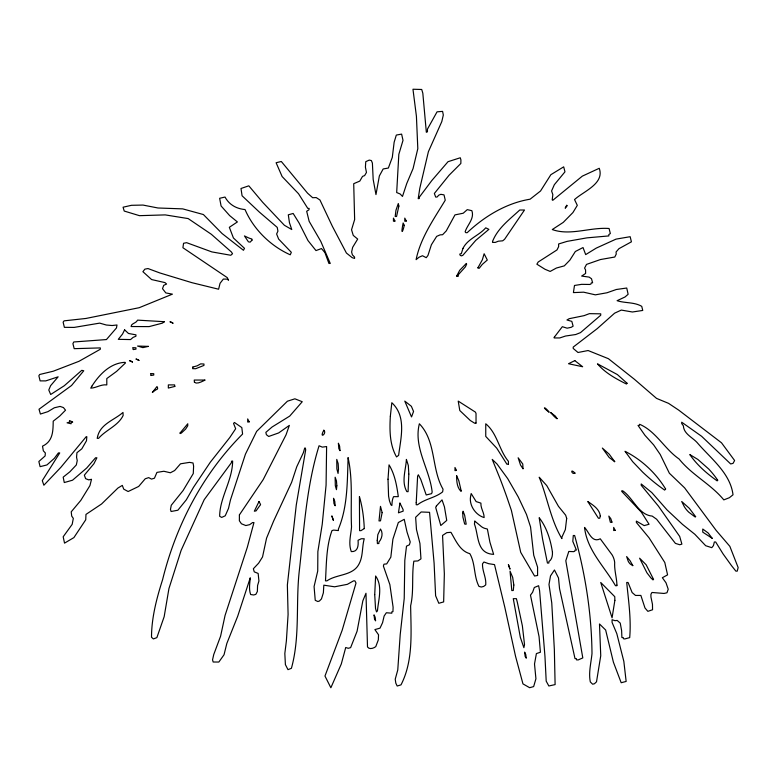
<?xml version="1.0" encoding="UTF-8"?>
<svg xmlns="http://www.w3.org/2000/svg" width="777" height="777" viewBox="0 0 777 777"><rect width="100%" height="100%" fill="white"/><g stroke="black" fill="none" stroke-linecap="round" stroke-linejoin="round"><path stroke-width="1.17" d="M239.394 514.898L239.374 520.784L241.443 523.776L245.823 525.553L249.66 524.66L252.603 522.562L253.953 522.562L247.339 547.212L225.068 615.442L220.6 636.178L213.733 654.564L212.548 659.867L213.17 662.004L218.842 662.043L224.029 654.768L226.835 643.453L237.704 616.219L250.272 577.806C249.854 583.323 248.669 588.937 250.631 594.512L253.671 594.978L255.827 594.376L257.362 591.501L257.575 585.576L258.926 581.002L258.158 573.445L254.254 571.862L253.36 568.745L258.634 563.17L262.529 556.963L266.56 538.17L273.572 521.173L291.628 482.323L296.746 466.792L303.389 452.651L304.691 448.067L305.361 448.067L305.682 449.864L296.29 504.895L287.364 584.974L288.092 614.442L286.383 640.889L284.829 653.476L285.402 664.636L287.985 669.657L291.414 668.307C300.145 636.742 295.716 603.826 299.194 571.678C304.069 529.477 306.361 486.577 319.065 445.765L322.3 447.125L326.612 446.552L326.078 485.101L322.232 524.281L317.861 551.602L317.725 571.046L314.083 586.548L315.239 600.31L317.832 601.515L319.386 601.048L321.474 598.892L323.378 592.793L323.815 585.178L334.615 586.8L347.358 584.333L353.564 580.856L354.914 580.856L356.012 583.061L342.171 630.254L324.971 676.039L330.866 687.762L341.297 663.985L345.726 647.503L348.242 648.3L350.621 647.639L357.08 631.235L362.83 600.864L365.986 593.259L367.502 646.959C369.328 649.805 373.62 648.319 375.777 646.61L378.321 639.889L378.535 634.79L374.893 629.584L380.011 628.156L382.575 622.659L384.129 616.035L386.354 612.752L391.822 613.189L391.822 611.839L392.948 611.625L393.104 607.216L389.869 584.625L383.391 566.054L383.945 564.18L386.684 563.908L390.831 557.148L392.9 539.209L398.329 522.523L404.234 519.318L407.051 532.148L410.237 541.957L409.392 544.803L406.507 546.134L404.807 560.382L404.225 598.494L400.223 634.488L397.766 669.959L395.231 679.195L395.814 683.158L397.193 686.023L401 684.867C413.451 660.683 411.004 632.225 410.635 605.788C414.044 591.103 411.548 575.903 413.84 561.179L417.919 560.936L420.959 558.867L419.939 543.482L416.472 529.477L415.637 517.288L421.163 511.975L429.555 512.315L434.1 563.16L435.615 595.765L438.811 603.282L443.648 601.913L444.347 573.863L442.56 535.431L446.794 532.653L450.932 532.303C455.691 540.277 459.984 551.068 469.832 553.661C475.553 563.548 473.611 576.058 478.953 586.373L481.264 587.023L483.634 586.46L485.732 584.877C486.402 577.583 482.177 571.037 482.507 563.83L483.935 562.014L488.655 563.684L494.512 564.607L504.807 607.264L515.539 656.254L522.96 683.886L529.652 687.703L533.653 686.586L535.926 678.758L534.508 663.995L536.392 653.583L540.413 652.243L539.063 636.635L530.477 595.133L532.604 592.288L534.304 587.509L538.626 585.712L539.597 590.714L544.968 656.487L546.202 681.157L548.844 685.984L555.108 684.595L554.351 649.523L551.757 602.923L548.989 584.469L550.504 575.912L554.457 569.988L558.498 577.952L559.537 588.626L574.999 658.585L576.34 658.585L576.437 659.828L578.156 659.945L582.799 657.905L565.811 560.741L568.793 551.456L573.611 551.651L574.825 551.184L575.067 550.087L576.408 550.087L572.804 541.384L573.29 535.508L574.63 535.508C585.372 574.018 591.588 613.558 591.996 653.554C591.083 662.966 588.412 672.484 590.316 681.934L592.618 684.197L594.415 683.77L596.513 681.808L600.747 655.73L599.485 623.95L605.652 630.03L613.393 662.15L621.182 682.73L626.145 681.439L623.844 661.421L616.802 633.624L612.072 622.406L612.072 619.725L615.025 620.677L617.171 620.434L620.24 623.115L621.619 630.613L621.901 637.538L623.241 637.538L623.407 638.713L624.825 638.947L629.691 637.606C631.303 619.084 628.476 600.65 626.718 582.478L628.059 582.478L632.128 592.54L635.499 595.435L640.87 595.435L644.978 607.973L647.863 611.353L652.554 609.751L652.466 604.302L650.932 596.979L650.932 594.288L651.961 592.472L664.044 593.453L666.967 592.783L668.22 589.228L666.006 582.799L662.363 577.719L667.579 574.863L664.791 562.499L649.086 537.859L636.363 522.455L636.363 521.114L644.172 525.602L649.057 524.271L641.336 512.15L621.785 491.452L621.785 490.782L622.833 490.899C633.226 498.076 638.529 514.918 652.185 516.083L656.623 519.23L675.417 543.395L679.749 544.745L681.885 544.123L679.681 536.412L658.43 506.138L641.219 485.295L641.219 483.954L651.796 492.579L667.016 509.897L682.517 524.397L694.871 534.304L705.671 545.707L711.771 547.668L713.441 545.629L714.345 541.987L715.685 541.987L723.076 553.914L731.526 565.666L735.877 571.144L737.218 571.144L738.15 567.579L729.846 546.338L716.141 530.39L684.605 487.849L669.366 473.232L660.207 454.448L653.651 444.9L644.959 435.314L638.024 425.398L639.364 425.398L639.597 424.281C655.914 431.216 664.607 449.048 679.088 458.993C691.88 474.97 710.877 484.129 723.814 499.883L729.389 497.707L733.022 494.794C730.302 472.911 710.46 458.275 696.969 442.385C692.21 437.296 683.721 433.741 683.381 425.835L681.701 423.543L681.701 422.202L701.612 436.285L730.662 463.947L733.032 463.383L734.615 460.518L721.512 442.803L678.729 410.139L668.56 403.36L656.536 398.387L634.391 379.273L608.41 358.692L588.111 350.534L577.991 352.496L573.203 348.436L573.203 347.096L597.183 328.671L614.636 313.16L621.309 310.081L632.41 311.995L642.744 310.45L641.744 306.342C634.314 301.952 625.135 303.321 617.103 300.699L625.058 296.96L628.127 294.289L626.738 288.024L616.316 289.5L606.973 292.774L595.357 294.842L583.634 292.181L573.416 292.599L574.485 285.47L581.614 284.343L589.86 284.46L591.015 283.935L591.307 282.886L592.618 282.799L591.501 278.739L589.141 277.107L581.662 276.068L585.625 273.446L585.547 269.862L584.586 268.114L586.509 264.403L600.446 259.547L614.782 257.022L616.239 254.108L616.064 251.991L618.958 248.669L631.419 241.822L630.157 236.703L616.035 239.122L596.299 248.086L585.683 254.603L583.022 247.552L575.339 251.505L569.891 260.11L564.306 265.87L556.41 268.026L550.165 271.435L544.978 269.26L536.878 264.199L538.199 262.004L556.992 249.932L558.624 246.659L558.624 243.978L567.074 241.375L587.043 237.849L608.828 235.926L608.828 234.576L610.343 233.547L609.071 228.496C590.316 227.03 570.231 236.091 552.272 229.545L563.257 222.387L572.931 212.548L577.311 205.361L574.533 199.572C583.449 191.336 604.778 183.663 599.252 168.288L582.342 176.126L552.787 200.301L552.204 199.951L552.836 194.658L551.592 190.977L554.331 184.703L564.966 171.834L563.684 166.841L550.864 174.689L540.53 191.006L530.089 199.203C506.361 203.079 484.469 216.346 467.181 232.682L465.831 232.682L465.132 231.76C467.414 224.718 474.65 218.658 471.872 210.684L467.268 209.635L463.218 213.228L454.963 214.889L446.251 230.915L442.608 234.712L440.103 234.868L436.664 236.373L431.39 244.755L427.952 255.478L426.243 257.682L422.474 255.74L419.065 257.206L416.113 259.644C420.454 237.985 433.964 218.91 445.25 200.194L444.017 194.862L440.841 194.328L438.85 195.114L437.033 197.057L435.693 197.057L434.353 193.473L449.048 175.262L460.848 163.461L460.916 159.887L460.266 157.77L448.028 161.694L431.75 180.614L419.357 197.144L419.357 198.485L418.201 198.679L419.794 188.325L428.399 151.67L441.792 121.61L443.317 115.015L442.589 111.383L437.053 111.83L427.447 129.128L427.447 131.818L426.34 132.284L422.824 93.211L421.717 89.481L412.966 89.238L416.423 116.336L417.812 148.66L413.073 168.57L406.769 183.469L402.476 196.445L400.184 193.997L396.678 192.541L398.834 154.312L403.01 140.346L401.612 134.11L396.309 135.072L394.143 142.24L392.307 157.352L388.364 168.036L383.168 168.959L379.361 175.952L375.971 194.58L373.183 179.477L372.397 163.073L371.367 160.557L369.221 160.101L365.763 161.674L365.413 167.162L366.462 172.455L364.617 175.592L362.538 176.379L359.79 181.099L353.71 183.683L354.642 219.561L351.544 229.769L353.263 235.412L357.682 239.073L352.641 247.348L351.612 252.039L352.389 254.866L354.574 257.08L354.574 258.42L352.204 257.673L346.416 253.04L332.371 226.311L319.949 199.99L316.21 197.572L312.665 197.717L307.566 193.191L281.313 161.49L276.107 162.733L282.119 176.534L298.523 193.726L307.789 208.391L309.129 208.391L308.984 209.771L306.682 211.266L309.159 221.338L320.794 241.404L330.264 263.452L328.924 263.452L324.932 252.622L321.493 248.562L315.986 250.582L307.983 240.569L299.067 222.98L293.162 213.471L288.306 214.821L289.462 222.756L291.763 229.536L284.401 225.291L262.723 202.35L248.805 185.82L240.996 188.49L242.074 195.775L259.411 212.131L277.243 227.399L277.923 231.148L276.622 233.994L278.632 239.063L291.336 252.331L290.248 254.798C270.678 246.076 253.564 229.38 245.037 209.557C236.626 208.799 229.293 204.905 225.019 197.057L219.638 198.281L221.086 205.973L229.662 215.608L237.393 221.94L229.341 227.302L233.43 237.985L244.493 248.329L243.454 250.291L222.067 233.527L203.389 214.539L182.712 208.877L157.984 207.993L143.007 205.07L131.488 205.303L123.077 207.206L124.213 211.053L139.442 215.666L165.219 214.899L188.16 218.58L211.325 234.275L231.429 252.02L232.527 253.739L230.788 255.264L211.839 251.903L186.616 242.677L183.557 243.288L182.916 247.737L227.253 277.622L228.506 280.225L227.476 279.157L223.368 279.05L220.056 283.304L218.599 289.219L191.938 282.682L159.887 272.96L147.989 268.551L144.862 269.153L142.91 271.697L151.602 279.555L164.947 282.595L166.589 284.023L163.714 285.353L162.5 288.665L165.812 292.919L172.416 294.153L139.2 307.702L85.917 318.463L64.112 320.843L63.131 322.144L64.374 327.34L74.145 327.408L99.689 323.125L106.332 325.019L112.102 325.524L116.997 324.99L116.472 327.943L106.43 339.568L73.776 341.967L72.912 343.648L74.194 348.669L100.32 347.911L100.32 349.252L79.001 361.295L53.273 371.212L39.666 374.495L38.86 375.767L40.122 380.885L45.765 380.895L58.139 376.816L50.602 385.693L48.786 390.005L50.69 394.483L64.297 385.732L81.76 370.338L83.77 370.765L71.542 385.499L39.025 409.226L40.404 414.054L47.921 411.645L54.322 407.789L60.082 406.42L63.442 407.575L65.53 410.188L59.761 416.035L53.205 421.183C53.05 430.856 53.166 441.229 42.512 446.163L43.347 450.864L45.338 452.952L45.124 455.944L38.85 461.509L40.103 466.656L46.921 464.947L54.322 458.362L58.401 452.923L59.742 452.923L42.288 480.623L43.871 485.227L60.897 467.288L86.169 436.732L86.839 436.732L86.48 440.773L81.838 448.805L76.933 452.719L76.564 457.245L77.244 460.596L76.321 464.957L69.862 471.814L63.18 477.146L64.277 482.546L72.543 480.205L86.713 468.026L95.561 457.779L96.902 457.779L93.939 463.704L84.343 475.145L85.616 478.651L88.665 479.875L91.521 479.292L89.938 485.586L80.818 500.369L71.222 511.82L71.717 516.122L73.32 518.366L72.174 524.349L63.18 536.781L64.53 543.133L73.902 537.597L85.742 519.774L85.965 514.413L101.593 503.972L117.939 488.034L122.319 485.392L123.718 489.131L128.137 491.52L138.675 486.451L145.241 478.758L148.698 477.622L151.515 479.098L154.438 478.205L156.935 472.397L163.86 471.26L170.367 472.775L174.65 470.532L180.487 463.82L189.501 462.373L193.026 462.985L193.609 466.122L193.279 473.543L183.081 490.559L171.28 505.244L170.464 509.372L171.095 511.499L177.875 510.217L186.315 499.805L193.522 487.266L210.334 462.179L229.788 437.538L235.664 428.739L233.537 423.416L234.46 422.484L241.812 427.593L242.589 434.052C202.797 473.931 176.029 525.116 162.587 579.691C156.682 598.173 151.505 617.9 151.515 637.247L153.38 638.927L156.867 637.635L164.161 616.695L168.939 588.568L181.128 550.359L204.186 499.698L231.497 462.568L231.497 461.227L232.634 461.023C232.556 480.225 219.706 497.756 219.658 516.307L221.707 517.414L225.243 515.792L228.506 508.381L230.478 499.893L245.464 454.108L256.663 431.352L287.422 401.204L294.891 398.815L302.243 401.719L289.724 416.093L272.086 427L265.841 432.381L266.404 434.702L268.696 436.46L278.681 432.925L289.345 425.398L286.053 434.809L263.17 479.662L239.394 514.898M336.829 485.761L336.451 489.665L335.324 485.732L335.14 477.214L336.46 480.905L336.829 485.761M348.096 457.779C347.251 481.614 347.746 506.798 338.383 529.098L338.383 530.574L333.644 530.089L331.964 530.623C326.175 546.571 326.476 564.073 325.476 580.856L326.942 580.856C336.985 573.853 353.02 576.068 359.139 563.801C363.189 556.06 361.956 546.979 364.228 538.752L361.276 538.752L358.051 540.277C358.518 545.24 358.061 552.068 351.301 551.602C348.174 543.395 350.932 535.1 351.534 526.855C350.437 503.855 353.117 480.351 348.096 457.779M377.243 540.394L377.399 543.609L378.865 543.511L378.865 542.142C381.993 538.646 383.343 533.1 380.487 529.03L377.816 534.702L377.243 540.394M374.718 594.57L375.524 608.527L376.544 611.917L377.447 610.829C378.477 599.358 382.896 586.353 375.631 576L374.718 594.57M338.49 469.143L338.053 473.426L336.868 468.929L336.762 459.401L338.16 463.587L338.49 469.143M388.014 479.205L388.568 496.076L389.462 500.825L390.88 504.768L391.851 505.545L392.191 501.515A22.951 22.951 0 0 1 392.871 498.378L393.589 496.649L398.3 496.649C396.814 485.732 394.842 474.397 389.044 464.86L388.014 479.205M416.229 502.583L416.2 504.739L417.589 504.739C425.077 498.844 435.256 497.863 442.628 491.86L443.036 489.209C431.196 468.871 436.402 441.394 419.357 423.776C413.354 447.639 429.652 468.958 432.167 492.064L431.594 493.657L426.214 494.968L420.794 479.477L418.347 474.786L417.618 476.136L416.229 502.583M408.819 474.067L408.08 491.676L406.847 491.647C401.126 481.614 405.847 470.056 406.4 459.401L408.323 465.52L408.819 474.067M492.56 241.424L492.54 242.405L495.308 242.405L498.319 241.2L502.7 240.821L504.594 239.277L524.494 210.013L519.755 210.013C509.634 219.405 497.746 228.117 492.56 241.424M513.83 585.032L513.276 590.471L511.81 590.569L510.042 571.144L512.684 577.389L513.83 585.032M382.138 512.616L380.487 520.843L379.011 520.94L380.487 506.361L382.138 512.616M194.396 382.138C196.513 384.8 202.603 381.216 205.128 380.05L194.25 380.05L194.396 382.138M552.457 552.321C552.573 555.672 551.971 559.615 548.912 561.538L548.834 563.043L547.445 563.043L542.569 539.024L539.189 517.696C546.785 527.593 550.66 540.093 552.457 552.321M611.955 522.134L610.382 522.299L608.828 516.083L610.8 518.667L611.955 522.134M566.686 518.376L565.345 529.603L561.868 537.228L561.868 538.607C550.553 519.803 547.445 497.377 539.189 477.214L546.765 485.625L558.449 506.313L565.646 515.17L566.686 518.376M574.99 473.125C571.678 475.145 569.745 467.511 574.99 473.125M249.194 421.833L247.688 422.028L247.688 418.92L249.194 421.833M394.949 221.027L393.444 221.222L393.444 218.114L394.949 221.027M406.284 221.027L404.778 221.222L404.778 218.114L406.284 221.027M456.487 470.415L454.982 470.609L454.982 467.501L456.487 470.415M615.19 530.332L613.684 530.526L613.684 527.418L615.19 530.332M390.345 416.219C389.559 429.934 389.52 444.648 396.542 456.925L398.63 455.332C400.815 437.801 406.74 416.579 391.822 402.719L390.345 416.219M180.147 432.915L180.118 433.547L181.284 433.119L185.635 429.069L187.733 425.825L187.772 423.776L180.147 432.915M157.585 388.014L157.517 389.034C152.418 391.355 149.281 396.455 157.003 386.528L157.585 388.014M398.863 206.08L396.552 216.492L395.192 216.492L395.949 210.266L398.3 203.535L398.863 206.08M462.771 512.878L462.888 517.084L464.529 523.484L464.831 524.174L466.19 524.174L464.675 515.326L463.082 511.217L462.771 512.878M456.798 275.816L456.75 276.408L458.216 276.311L458.459 274.572L465.404 266.841L466.647 264.17L466.317 263.452L459.702 270.289L456.798 275.816M616.928 585.149L616.87 585.712L615.481 585.712C604.564 566.676 587.033 550.291 584.537 527.418C589.053 532.08 591.802 543.142 600.271 538.82L612.053 554.797A18.726 18.726 0 0 1 614.685 562.451C614.199 570.24 616.744 577.564 616.928 585.149M614.869 600.368L612.072 617.812L600.728 582.478L614.762 596.678L614.869 600.368M404.234 225.349C403.001 231.556 400.476 236.218 403.156 222.97L404.234 225.349M470.571 496.503C468.978 505.39 475.631 515.064 484.129 517.569C484.246 512.597 480.536 508.333 480.895 503.127L476.136 501.583L471.173 493.541L470.571 496.503M554.263 337.247L554.166 337.946L559.761 337.946L565.559 336.023L575.708 334.528L580.497 332.624L600.728 315.229L600.728 313.83L589.393 313.655L584.1 315.647L569.23 318.687L566.928 319.978L571.814 321.377L573.115 326.155L571.202 327.321L567.123 328.176L562.334 326.699L554.263 337.247M399.922 503.127L398.455 512.839L403.156 511.14L403.078 509.498L399.922 503.127M566.977 205.837L565.2 208.207L566.724 205.157L566.977 205.837M477.884 267.851L479.176 268.308L482.274 264.413L487.296 260.023L484.129 253.739L482.371 259.741L477.884 267.851M413.549 411.48L411.528 416.948L404.778 401.107L411.383 406.313L413.549 411.48M524.514 644.57L523.873 647.678L520.318 637.286L513.276 598.669L516.394 598.669L517.365 602.437L522.377 625.873L524.514 644.57M97.62 436.441L97.212 438.345L98.572 438.345C105.876 429.836 118.036 425.922 123.125 415.53L122.989 412.441C114.277 420.134 100.689 423.756 97.62 436.441M600.281 515.918L599.757 518.201L598.445 518.269L587.771 501.505C592.968 505.031 599.543 509.09 600.281 515.918M462.975 248.368L461.295 253.739C458.148 253.098 460.45 257.284 462.81 255.351L475.728 240.394L488.888 229.37L485.751 227.826C479.011 235.625 467.735 238.743 462.975 248.368M259.023 501.505L254.322 511.217L256.06 510.887L258.974 506.808A13.209 13.209 0 0 1 260.237 505.176L260.577 504.545L259.023 501.505M323.805 430.254C318.657 439.772 327.428 433.304 323.805 430.254M124.611 329.846L122.543 334.042L118.289 339.335L130.565 339.568L133.12 337.373L135.946 336.227L135.946 334.838L128.487 333.479L124.611 329.846M333.42 520.376L331.905 516.083L333.42 520.376M509.945 568.968L508.42 564.665L509.945 568.968M436.363 506.012L435.712 507.536L440.802 525.505L446.736 520.425L444.444 506.876L442.026 499.883L436.363 506.012M548.999 412.082C541.142 406.429 544.968 406.371 548.999 412.082M537.577 575.485L534.557 576L520.716 552.34L511.373 510.334L507.031 497.61A688.111 688.111 0 0 0 499.805 478.049L492.229 459.401L497.018 463.995L507.711 478.642L518.22 496.921L526.505 514.5L530.555 526.932L533.731 555.244L537.577 567.132L537.577 575.485M71.231 422.154L71.105 423.766L67.075 422.814L69.551 422.125L69.551 420.532L72.688 422.076L71.231 422.154M375.573 620.706L374.563 619.269L374.009 614.86L375.155 617.239L375.573 620.706M526.184 657.954L525.174 656.516L524.621 652.107L525.757 654.487L526.184 657.954M91.861 386.218L90.734 388.15C96.163 387.995 101.01 384.159 106.799 384.906L106.799 378.564L116.589 371.387L125.456 362.976L125.136 362.335C110.402 362.878 99.281 374.504 91.861 386.218M164.423 321.707L162.354 323.154L149.097 326.612L131.09 326.534C131.07 323.232 136.412 323.31 137.568 320.134L164.423 321.707M339.976 450.602L338.83 448.65L338.383 443.211L339.636 446.28L339.976 450.602M335.12 505.662L333.974 503.71L333.518 498.271L334.78 501.34L335.12 505.662M557.119 418.628L556.585 418.57A70.231 70.231 0 0 1 554.069 416.336L550.524 412.441L555.322 416.083L557.119 418.628M252.03 240.103L250.145 242.152L248.407 241.832L244.454 235.926L247.989 237.626A22.397 22.397 0 0 0 250.748 238.665L251.903 238.995L252.03 240.103M508.42 464.102L506.925 464.257L496.765 448.183L485.751 436.412L485.751 423.776C497.435 433.488 498.941 449.961 508.42 461.334L508.42 464.102M717.695 480.186L717.161 480.876C706.817 473.543 697.018 465.054 689.801 454.545L697.882 459.46L708.789 469.094A90.763 90.763 0 0 1 717.695 480.186M364.287 528.564L360.975 530.652L359.586 530.652L359.43 496.649C362.441 506.915 363.83 517.9 364.287 528.564M627.049 383.246L626.417 384.023C615.928 378.729 605.176 372.979 597.494 363.859L617.385 374.572L627.049 383.246M665.617 488.995L664.626 490.102L659.352 486.285A193.046 193.046 0 0 1 642.744 472.202L632.701 461.703L625.019 451.301C641.676 459.77 655.914 473.038 665.617 488.995M192.842 367.045L192.628 368.648L195.668 368.716L203.962 365.413L203.962 364.024L200.728 363.859L197.212 365.812L192.842 367.045M653.535 579.37L652.991 579.904L650.786 577.787L646.93 572.804L639.597 558.187L646.153 564.772L653.535 579.37M614.714 461.684L609.158 457.459L602.35 448.067L609.197 454.176L614.714 461.684M574.825 360.615L568.521 363.723L582.653 366.754L574.825 360.615M174.815 386.431L168.337 388.053L168.337 384.906L174.621 384.906L174.815 386.431M632.808 565.637L630.312 564.063A10.266 10.266 0 0 1 628.146 561.072L626.641 556.565L630.079 560.741L632.808 565.637M461.208 490.947L460.79 491.171C456.837 487.062 456.633 480.963 456.604 475.592L458.818 480.72L461.208 490.947M695.629 516.676L695.085 516.948L688.937 512.325A26.962 26.962 0 0 1 684.246 506.575L681.701 501.505L689.335 508.343L695.629 516.676M148.358 346.387L142.871 347.63L137.568 346.047L148.358 346.387M133.294 349.553L132.712 347.659L135.946 347.795L135.946 349.155L133.294 349.553M151.107 375.456L150.524 373.572L153.759 373.698L153.759 375.058L151.107 375.456M474.834 521.153L474.417 524.019C478.894 535.907 476.369 553.535 493.638 554.37L489.908 542.132L487.373 529.03L484.829 528.389A11.325 11.325 0 0 1 480.244 525.611L474.834 521.153M172.931 323.164L169.959 321.756A34.227 34.227 0 0 0 171.717 322.358L172.931 323.164M138.928 360.411L135.946 358.993A34.198 34.198 0 0 0 137.714 359.605L138.928 360.411M132.449 362.024L129.468 360.615A34.227 34.227 0 0 0 131.235 361.227L132.449 362.024M522.999 468.725L520.532 465.102L518.142 457.779L522.775 464.024L522.999 468.725M476.029 423.086L474.728 423.251L470.338 420.532L459.79 410.528L458.216 401.107L475.427 412.131L476.029 413.471L476.029 423.086M712.188 538.296L702.758 532.148L702.758 529.03L708.158 532.993L712.188 538.296"/></g></svg>
